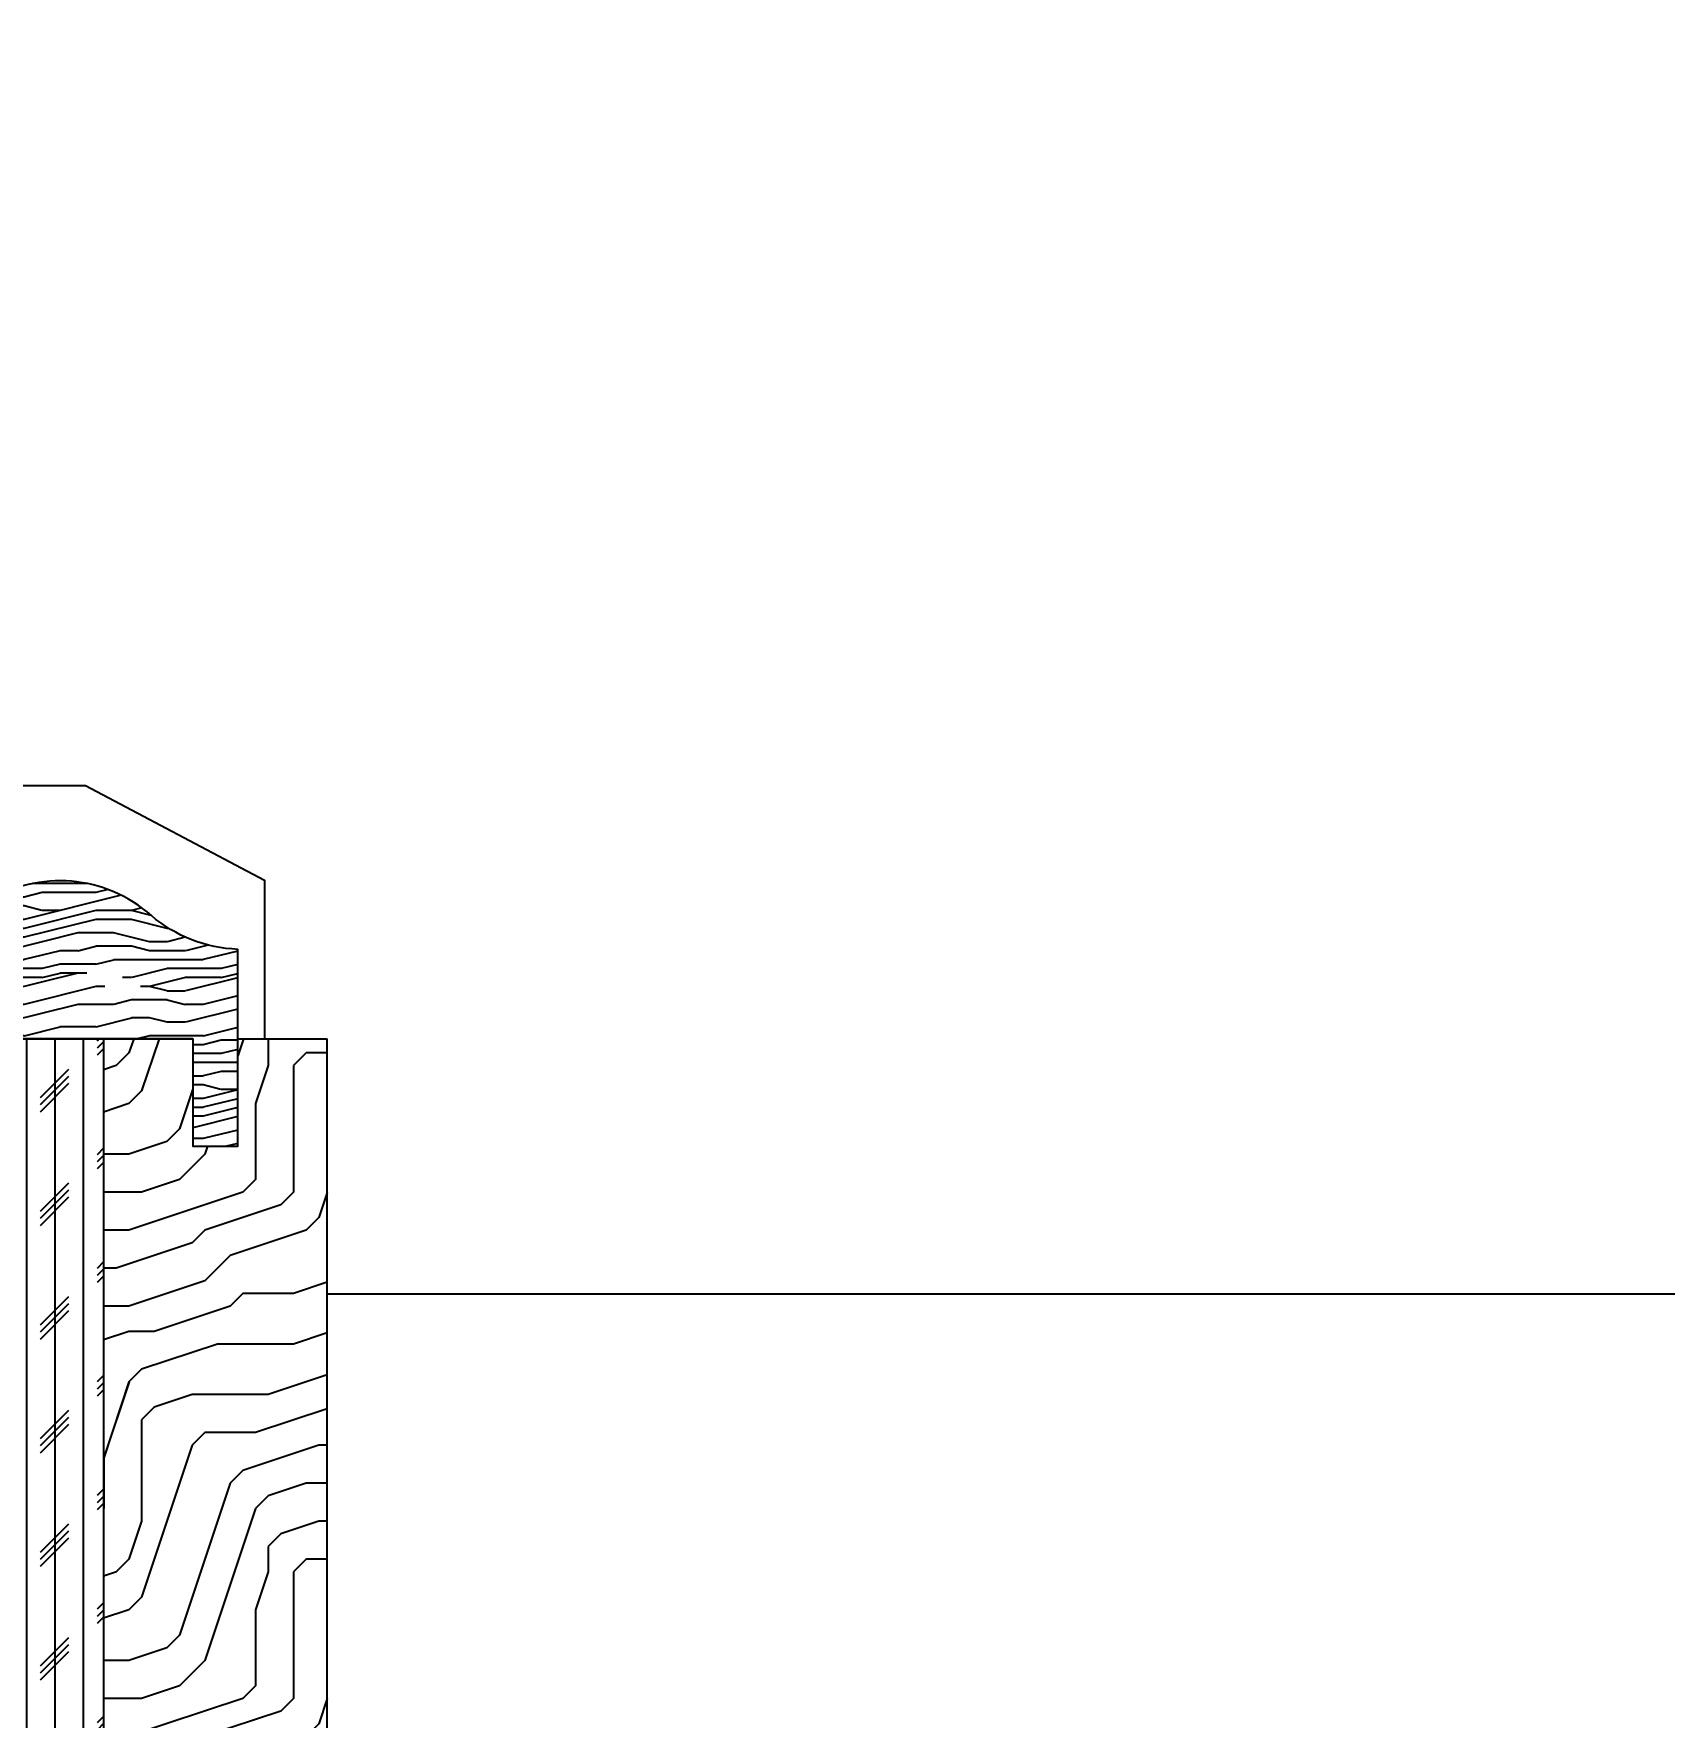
# Model space of a CAD drawing. Header units: millimetres. Extents: x 51249 to 2766742, y -599687 to -1280.
# Drawn here: x 70122.9 to 70305.1, y -122595.7 to -122407.6 of the extents above; entities that cross this region are included whole.
import ezdxf

# ---------------------------------------------------------------- set-up
doc = ezdxf.new("R2010")
doc.units = ezdxf.units.MM
doc.header["$LTSCALE"] = 10
doc.header["$PDMODE"] = 3
for name, color, linetype in [('2-NORM', 3, 'Continuous'), ('D-Detail(节点图层)', 134, 'Continuous'), ('E-立面填充', 250, 'Continuous'), ('F-地坪填充', 250, 'Continuous'), ('PM-FURN', 7, 'Continuous'), ('PM-FURN-M', 3, 'Continuous'), ('PM-WALL', 2, 'Continuous'), ('完成面-石材', 55, 'Continuous')]:
    doc.layers.add(name, color=color, linetype=linetype)
doc.styles.add('DIM', font='SimSun.ttf', dxfattribs={"width": 0.7})
doc.dimstyles.new('25', dxfattribs={"dimscale": 25, "dimtxt": 2, "dimasz": 1, "dimexe": 1, "dimexo": 1, "dimgap": 0.5, "dimtad": 1, "dimdec": 0, "dimzin": 0, "dimdsep": 46, "dimtxsty": 'DIM', "dimblk": 'ARCHTICK', "dimcen": 0, "dimclrd": 5, "dimclre": 5, "dimclrt": 35, "dimadec": 0, "dimazin": 0, "dimtfac": 0.5, "dimtdec": 0, "dimtix": 1, "dimtmove": 2, "dimatfit": 2, "dimldrblk": 'A', "dimfxl": 0, "dimtolj": 1, "dimtzin": 0, "dimlwd": -1, "dimlwe": -1, "dimarcsym": 0})

# ---------------------------------------------------------------- blocks, each defined once
blk = doc.blocks.new('A$C519861BE')
at = {"layer": 'E-立面填充', "ltscale": 0.15}
h = blk.add_hatch(dxfattribs=at)
h.set_pattern_fill('PANEL', color=256, scale=20, style=0, pattern_type=2)
h.set_pattern_definition([(180, (-124288.1766088568, -14776.05702248617), (0, 20), [4, -6, 2, -8]), (180, (-124302.1766088568, -14775.55702248617), (0, 20), [4, -16]), (180, (-124300.1766088568, -14774.55702248617), (0, 20), [2, -18]), (180, (-124289.1766088568, -14774.05702248617), (0, 20), [1, -14, 1, -4]), (180, (-124296.1766088568, -14773.05702248617), (0, 20), [4, -6, 1, -9]), (180, (-124291.1766088568, -14772.55702248617), (0, 20), [3, -17]), (180, (-124296.1766088568, -14772.05702248617), (0, 20), [6, -14]), (180, (-124290.1766088568, -14771.55702248617), (0, 20), [4, -16]), (180, (-124298.1766088568, -14771.05702248617), (0, 20), [10, -10]), (180, (-124292.1766088568, -14770.05702248617), (0, 20), [2, -6, 4, -8]), (180, (-124306.1766088568, -14769.55702248617), (0, 20), [4, -16]), (180, (-124302.1766088568, -14769.05702248617), (0, 20), [2, -18]), (180, (-124298.1766088568, -14768.55702248617), (0, 20), [2, -18]), (180, (-124288.1766088568, -14768.05702248617), (0, 20), [4, -16]), (180, (-124298.1766088568, -14767.55702248617), (0, 20), [4, -16]), (180, (-124298.1766088568, -14766.55702248617), (0, 20), [4, -4, 4, -8]), (180, (-124294.1766088568, -14765.55702248617), (0, 20), [2, -10, 4, -4]), (180, (-124298.1766088568, -14765.05702248617), (0, 20), [6, -14]), (180, (-124298.1766088568, -14764.05702248617), (0, 20), [4, -16]), (180, (-124290.1766088568, -14763.55702248617), (0, 20), [6, -8, 2, -4]), (180, (-124290.1766088568, -14762.55702248617), (0, 20), [10, -10]), (180, (-124302.1766088568, -14762.05702248617), (0, 20), [2, -18]), (180, (-124296.1766088568, -14761.55702248617), (0, 20), [4, -16]), (180, (-124292.1766088568, -14761.05702248617), (0, 20), [2, -8, 2, -8]), (180, (-124290.1766088568, -14760.55702248617), (0, 20), [2, -6, 4, -8]), (180, (-124294.1766088568, -14760.05702248617), (0, 20), [2, -10, 2, -6]), (180, (-124298.1766088568, -14759.55702248617), (0, 20), [6, -14]), (180, (-124290.1766088568, -14758.55702248617), (0, 20), [4, -16]), (180, (-124300.1766088568, -14758.05702248617), (0, 20), [2, -18]), (180, (-124304.1766088568, -14757.55702248617), (0, 20), [2, -18]), (165.96375653, (-124302.1766088568, -14774.55702248617), (-19.99999999942926, -7.31418259292127e-10), [2.06, -80.40211052000001]), (165.96375653, (-124304.1766088568, -14770.05702248617), (-19.99999999942926, -7.31418259292127e-10), [2.06, -80.40211052000001]), (165.96375653, (-124302.1766088568, -14758.05702248617), (-19.99999999942926, -7.31418259292127e-10), [2.06, -80.40211052000001]), (165.96375653, (-124296.1766088568, -14765.55702248617), (-19.99999999942926, -7.31418259292127e-10), [2.06, -80.40211052000001]), (165.96375653, (-124300.1766088568, -14762.55702248617), (-19.99999999942926, -7.31418259292127e-10), [2.06, -80.40211052000001]), (165.96375653, (-124302.1766088568, -14764.05702248617), (-19.99999999942926, -7.31418259292127e-10), [2.06, -80.40211052000001]), (165.96375653, (-124292.1766088568, -14760.55702248617), (-19.99999999942926, -7.31418259292127e-10), [2.06, -80.40211052000001]), (165.96375653, (-124300.1766088568, -14761.55702248617), (-19.99999999942926, -7.31418259292127e-10), [2.06, -80.40211052000001]), (165.96375653, (-124304.1766088568, -14769.05702248617), (-19.99999999942926, -7.31418259292127e-10), [4.12, -78.34211052]), (165.96375653, (-124302.1766088568, -14767.55702248617), (-19.99999999942926, -7.31418259292127e-10), [4.12, -78.34211052]), (165.96375653, (-124302.1766088568, -14766.55702248617), (-19.99999999942926, -7.31418259292127e-10), [4.12, -78.34211052]), (14.03624346999998, (-124296.1766088568, -14773.05702248617), (19.99999999942926, -7.314249206302748e-10), [2.06, -4.12, 2.06, -74.22211052]), (14.03624346999998, (-124292.1766088568, -14770.05702248617), (19.99999999942926, -7.314249206302748e-10), [2.06, -80.40211052000001]), (14.03624346999998, (-124292.1766088568, -14761.05702248617), (19.99999999942926, -7.314249206302748e-10), [4.12, -78.34211052]), (345.9637565300001, (-124302.1766088568, -14775.55702248617), (19.99999999942926, 7.314204797381763e-10), [2.06, -80.40211052000001]), (194.03624347, (-124306.1766088568, -14775.55702248617), (-19.99999999942926, 7.314132632885162e-10), [2.06, -80.40211052]), (194.03624347, (-124300.1766088568, -14768.55702248617), (-19.99999999942926, 7.314132632885162e-10), [2.06, -80.40211052]), (194.03624347, (-124304.1766088568, -14765.05702248617), (-19.99999999942926, 7.314132632885162e-10), [2.06, -80.40211052]), (194.03624347, (-124296.1766088568, -14763.55702248617), (-19.99999999942926, 7.314132632885162e-10), [2.06, -80.40211052]), (194.03624347, (-124294.1766088568, -14761.05702248617), (-19.99999999942926, 7.314132632885162e-10), [2.06, -80.40211052]), (194.03624347, (-124296.1766088568, -14760.05702248617), (-19.99999999942926, 7.314132632885162e-10), [2.06, -80.40211052]), (194.03624347, (-124296.1766088568, -14763.55702248617), (-19.99999999942926, 7.314132632885162e-10), [2.06, -80.40211052]), (194.03624347, (-124302.1766088568, -14760.55702248617), (-19.99999999942926, 7.314132632885162e-10), [8.239999999999998, -74.22211051999999]), (194.03624347, (-124290.1766088568, -14774.05702248617), (-19.99999999942926, 7.314132632885162e-10), [8.239999999999998, -74.22211051999999]), (194.03624347, (-124292.1766088568, -14772.55702248617), (-19.99999999942926, 7.314132632885162e-10), [8.239999999999998, -74.22211051999999]), (194.03624347, (-124294.1766088568, -14771.55702248617), (-19.99999999942926, 7.314132632885162e-10), [2.06, -4.119999999999999, 4.119999999999999, -72.16211051999998]), (194.03624347, (-124294.1766088568, -14770.05702248617), (-19.99999999942926, 7.314132632885162e-10), [4.119999999999999, -4.119999999999999, 4.119999999999999, -70.10211052]), (194.03624347, (-124292.1766088568, -14768.05702248617), (-19.99999999942926, 7.314132632885162e-10), [8.239999999999998, -74.22211051999999]), (194.03624347, (-124290.1766088568, -14766.55702248617), (-19.99999999942926, 7.314132632885162e-10), [8.239999999999998, -74.22211051999999]), (194.03624347, (-124290.1766088568, -14765.55702248617), (-19.99999999942926, 7.314132632885162e-10), [8.239999999999998, -74.22211051999999]), (194.03624347, (-124304.1766088568, -14759.55702248617), (-19.99999999942926, 7.314132632885162e-10), [2.06, -80.40211052]), (194.03623247, (-124306.1766088568, -14757.55702248617), (-19.99999999942889, 3.840455773951312e-06), [4.119999999999999, -78.34211051999999]), (194.03623247, (-124294.1766088568, -14758.55702248617), (-19.99999999942889, 3.840455773951312e-06), [4.119999999999999, -78.34211051999999]), (194.03624247, (-124292.1766088568, -14776.05702248617), (-19.99999999942926, 3.497972739241462e-07), [8.24, -74.22211052]), (194.03624247, (-124304.1766088568, -14762.05702248617), (-19.99999999942926, 3.497972739241462e-07), [6.18, -76.28211052]), (194.03624247, (-124306.1766088568, -14763.55702248617), (-19.99999999942926, 3.497972739241462e-07), [12.36, -70.10211052000001])])
edge = h.paths.add_edge_path()
edge.add_line((65.00012396427337, 12.00005212318501), (65.00012396425882, 1.134823833126575e-05))
edge.add_line((65.00012396425882, 1.134823833126575e-05), (70.0001239642661, 1.134825288318098e-05))
edge.add_line((70.0001239642661, 1.134825288318098e-05), (70.0001239642661, 22.00001134825288))
edge.add_arc((70.6307344040979, 37.84156273663393), 15.85409789037431, 229.6012928444592, 267.7204095054086, ccw=False)
edge.add_arc((50.1427861688353, 14.29910147476767), 15.35689700947812, 48.31503785454058, 122.0208850000678)
edge.add_line((42.00012396426609, 27.31952151338919), (42.00012396426609, 30.65285484617925))
edge.add_arc((24.22247941760725, -3.38993645865412), 38.40515962018707, 62.42577666653351, 103.3826811912985)
edge.add_line((15.33345729763823, 33.97236501224688), (12.00012396435341, 33.97236501224688))
edge.add_line((12.00012396435341, 33.97236501224688), (12.00012396435341, 37.30569834526978))
edge.add_line((12.00012396435341, 37.30569834526978), (-5.016139766667038e-06, 37.30569834526978))
edge.add_line((-5.016139766667038e-06, 37.30569834526978), (-5.016139766667038e-06, 12.0003681363014))
edge.add_line((-5.016139766667038e-06, 12.0003681363014), (62.00012396426609, 12.00005212318501))
edge.add_line((62.00012396426609, 12.00005212318501), (62.00012396425882, 12.00006670838047))
edge.add_line((62.00012396425882, 12.00006670838047), (65.00012396427337, 12.00005212318501))
at = {"color": 2}
blk.add_lwpolyline([(70.0001239642661, 12.00028252750053), (70.0001239642661, 22.00001134825288, -0.1678769547763078), (60.35565048181888, 25.76782800757792, 0.3331687562012394), (42.00012396426609, 27.31952151338919), (42.00012396426609, 30.65285484617925, 0.1806352758183589), (15.33345729763823, 33.97236501224688), (12.00012396435341, 33.97236501224688), (12.00012396435341, 37.30569834526978), (-5.016139766667038e-06, 37.30569834526978), (-5.016139766667038e-06, 12.0003681363014), (65.0001239642661, 12.00005212318501), (65.0001239642661, 1.134825288318098e-05), (70.0001239642661, 1.134825288318098e-05), (70.0001239642661, 12.00001134825288), (70.0001239642661, 22.00001134825288)], format="xyb", dxfattribs=at)
at = {"layer": 'PM-FURN', "color": 8}
blk.add_lwpolyline([(-5.016139766667038e-06, 37.30569834526978), (1.027475809678435e-05, 40.30569834526978), (53.00012396426609, 40.30569834526978), (73.0001239642661, 29.7422784758528), (73.0001239642661, 12.00005212318501)], dxfattribs=at)
at = {"layer": '完成面-石材'}
blk.add_lwpolyline([(65.0001239642661, 12.00005212318501), (-5.016139766667038e-06, 12.0003681363014)], dxfattribs=at)
blk = doc.blocks.new('_ArchTick')
at = {"color": 0, "linetype": 'ByBlock', "const_width": 0.15}
blk.add_lwpolyline([(-0.5, -0.5), (0.5, 0.5)], dxfattribs=at)
blk = doc.blocks.new('*D1063')
at = {"layer": 'D-Detail(节点图层)', "color": 5, "ltscale": 0.15}
for p, q in [((2766616.974142889, -121582.0585810632), (2766741.974142889, -121582.0585810632)), ((2766716.974142889, -121582.0585810632), (2766716.974142889, -599673.1338235259)), ((2766698.328192886, -599673.1338235259), (2766741.974142889, -599673.1338235259))]:
    blk.add_line(p, q, dxfattribs=at)
at = {"layer": 'Defpoints', "color": 0, "ltscale": 0.15}
for p in [(55453.76478300948, -121582.0585810625), (2766673.328192886, -599673.1338235259), (2766716.974142889, -599673.1338235259)]:
    blk.add_point(p, dxfattribs=at)
at = {"layer": 'D-Detail(节点图层)', "color": 5, "ltscale": 0.15, "xscale": 25, "yscale": 25, "zscale": 25}
for p, rotation in [((2766716.974142889, -121582.0585810632), 90), ((2766716.974142889, -599673.1338235259), 270)]:
    blk.add_blockref('_ArchTick', p, dxfattribs=dict(at, rotation=rotation))
at = {"layer": 'D-Detail(节点图层)', "color": 35, "ltscale": 0.15, "insert": (2766679.474142889, -360627.5962022941), "char_height": 50, "attachment_point": 5, "rotation": 90, "style": 'DIM'}
blk.add_mtext('\\A1;478091', dxfattribs=at)
blk = doc.blocks.new('A')
for p, q in [((-1.435067392276324, 1.147654099946521), (-1.089590771724033, 1.437450103912852)), ((-1.089590771724033, 1.437450103912852), (0, 0)), ((-1.435067392276324, 1.147654099946521), (-0.3688396396728422, 0)), ((-0.3688396396728422, 3.637978807091713e-12), (-2.127066897330224, 0)), ((-1.435067392276324, -1.147654099946521), (-0.3688396396728422, 0)), ((-1.089590771724033, -1.437450103912852), (0, 0)), ((-1.435067392276324, -1.147654099946521), (-1.089590771724033, -1.437450103912852))]:
    blk.add_line(p, q)
for points in [[(-1.435067392276324, 1.147654099946521), (-1.089590771724033, 1.437450103912852), (-0.3688396396728422, 0), (0, 0)], [(-1.435067392276324, -1.147654099946521), (-1.089590771724033, -1.437450103912852), (-0.3688396396728422, 0), (0, 0)]]:
    blk.add_solid(points)

msp = doc.modelspace()

# ---------------------------------------------------------------- hatches: boundary and pattern name
at = {"ltscale": 2}
h = msp.add_hatch(dxfattribs=at)
h.set_pattern_fill('CORK', color=8, angle=90, style=0)
h.set_pattern_definition([(90, (273433.2550380189, -187734.6683959666), (-3.174999999999999, 2e-16), []), (225, (273434.8425380189, -187733.0808959666), (6.350002742818305, -6.350002742818306), [4.490130000000001, -4.490130000000001]), (225, (273434.8425380189, -187732.2871459667), (6.350002742818305, -6.350002742818306), [4.490130000000001, -4.490130000000001]), (225, (273434.8425380189, -187731.4933959667), (6.350002742818305, -6.350002742818306), [4.490130000000001, -4.490130000000001])])
h.paths.add_polyline_path([(70130.69516035415, -122519.8873045025), (70127.14960988566, -122519.8873045025), (70118.19515987422, -122519.888230712), (70118.19496059568, -122679.8862788918), (70130.69496059576, -122679.8862788918)])
at = {"layer": '2-NORM'}
h = msp.add_hatch(dxfattribs=at)
h.set_pattern_fill('木纹01', color=251, scale=10, angle=225, style=0)
h.set_pattern_definition([(225, (70108.06754359779, -122702.5137445071), (-1.06581410364015e-14, -56.5685424949238), [2, -38]), (225, (70130.69496059576, -122685.5431817587), (-1.06581410364015e-14, -56.5685424949238), [4, -36]), (225, (70113.72439784728, -122705.3421716319), (-1.06581410364015e-14, -56.5685424949238), [2, -38]), (225, (70133.5233877205, -122691.2000360081), (-1.06581410364015e-14, -56.5685424949238), [2, -38]), (225, (70117.9670385344, -122709.584812319), (-1.06581410364015e-14, -56.5685424949238), [2, -38]), (225, (70134.93760128289, -122695.4426766953), (-1.06581410364015e-14, -56.5685424949238), [2, -38]), (225, (70120.79546565915, -122712.4132394437), (-1.06581410364015e-14, -56.5685424949238), [2, -38]), (225, (70139.18024197, -122699.6853173824), (-1.06581410364015e-14, -56.5685424949238), [2, -22, 2, -14]), (225, (70142.00866909475, -122702.5137445071), (-1.06581410364015e-14, -56.5685424949238), [4, -20, 2, -14]), (225, (70147.66552334424, -122705.3421716319), (-1.06581410364015e-14, -56.5685424949238), [2, -6, 2, -16, 2, -12]), (225, (70151.90816403137, -122706.7563851942), (-1.06581410364015e-14, -56.5685424949238), [2, -8, 4, -26]), (225, (70134.93760128289, -122726.5553750675), (-1.06581410364015e-14, -56.5685424949238), [2, -38]), (225, (70154.7365911561, -122709.584812319), (-1.06581410364015e-14, -56.5685424949238), [2, -10, 2, -26]), (270, (70130.69496059576, -122679.8863275092), (28.284271248, -28.28427124800001), [5.65684, -50.91170248]), (270, (70106.65333003542, -122703.9279580695), (28.284271248, -28.28427124800001), [11.313708, -45.25483448]), (270, (70120.79546565915, -122718.0700936932), (28.284271248, -28.28427124800001), [2.8284, -53.74014248]), (270, (70147.66552334424, -122696.8568902576), (28.284271248, -28.28427124800001), [8.485280000000001, -48.08326248]), (270, (70123.6238927839, -122720.898520818), (28.284271248, -28.28427124800001), [14.142136, -42.42640648]), (270, (70127.86653347102, -122725.1411615051), (28.284271248, -28.28427124800001), [8.485280000000001, -48.08326248]), (180, (70136.35181484526, -122722.3127343803), (-28.28427124800002, -28.28427124799999), [2.8284, -53.74014248]), (180, (70123.6238927839, -122689.7858224458), (-28.28427124800002, -28.28427124799999), [5.65684, -50.91170248]), (180, (70133.5233877205, -122702.5137445071), (-28.28427124800002, -28.28427124799999), [5.65684, -50.91170248]), (180, (70119.38125209678, -122705.3421716319), (-28.28427124800002, -28.28427124799999), [5.65684, -50.91170248]), (180, (70132.10917415813, -122715.2416665685), (-28.28427124800002, -28.28427124799999), [5.65684, -50.91170248]), (180, (70133.5233877205, -122719.4843072556), (-28.28427124800002, -28.28427124799999), [8.485280000000001, -48.08326248]), (180, (70123.6238927839, -122695.4426766953), (-28.28427124800002, -28.28427124799999), [8.485280000000001, -48.08326248]), (180, (70120.79546565915, -122701.0995309448), (-28.28427124800002, -28.28427124799999), [8.485280000000001, -48.08326248]), (180, (70134.93760128289, -122706.7563851942), (-28.28427124800002, -28.28427124799999), [8.485280000000001, -48.08326248]), (180, (70133.5233877205, -122710.9990258814), (-28.28427124800002, -28.28427124799999), [8.485280000000001, -48.08326248]), (251.5650512, (70134.93760128289, -122686.957395321), (-28.28427123614904, -28.28427125878009), [4.4721356, -84.97058320000001]), (251.5650512, (70112.31018428491, -122706.7563851942), (-28.28427123614904, -28.28427125878009), [17.888544, -71.55417508]), (251.5650512, (70116.55282497204, -122710.9990258814), (-28.28427123614904, -28.28427125878009), [17.888544, -71.55417508]), (251.5650512, (70119.38125209678, -122713.8274530061), (-28.28427123614904, -28.28427125878009), [17.88856, -26.8, 8.9444, -35.80975908]), (251.5650512, (70120.79546565915, -122720.898520818), (-28.28427123614904, -28.28427125878009), [4.4721356, -84.97058320000001]), (251.5650512, (70156.15080471848, -122705.3421716319), (-28.28427123614904, -28.28427125878009), [4.4721356, -84.97058320000001]), (251.5650512, (70133.5233877205, -122727.9695886298), (-28.28427123614904, -28.28427125878009), [8.944271999999998, -80.49844708]), (198.4349487999999, (70115.13861140965, -122695.4426766953), (-28.28427125878012, -28.28427123614901), [8.944271999999998, -80.49844708]), (198.4349487999999, (70132.10917415813, -122692.6142495705), (-28.28427125878012, -28.28427123614901), [8.944271999999998, -80.49844708]), (198.4349487999999, (70127.86653347102, -122688.3716088834), (-28.28427125878012, -28.28427123614901), [4.4721356, -84.97044707999999]), (198.4349487999999, (70133.5233877205, -122696.8568902576), (-28.28427125878012, -28.28427123614901), [13.416408, -76.02631108]), (198.4349487999999, (70127.86653347102, -122702.5137445071), (-28.28427125878012, -28.28427123614901), [8.944271999999998, -80.49844708]), (198.4349487999999, (70126.45231990864, -122706.7563851942), (-28.28427125878012, -28.28427123614901), [8.944271999999998, -80.49844708]), (198.4349487999999, (70137.76602840763, -122701.0995309448), (-28.28427125878012, -28.28427123614901), [4.4721356, -84.97044707999999]), (198.4349487999999, (70139.18024197, -122705.3421716319), (-28.28427125878012, -28.28427123614901), [4.4721356, -84.97044707999999]), (198.4349487999999, (70133.5233877205, -122722.3127343803), (-28.28427125878012, -28.28427123614901), [4.4721356, -84.97044707999999]), (198.4349487999999, (70125.03810634627, -122710.9990258814), (-28.28427125878012, -28.28427123614901), [4.4721356, -84.97044707999999]), (198.4349487999999, (70146.25130978187, -122706.7563851942), (-28.28427125878012, -28.28427123614901), [13.416408, -76.02631108]), (198.4349487999999, (70150.49395046898, -122708.1705987566), (-28.28427125878012, -28.28427123614901), [8.944271999999998, -80.49844708]), (198.4349487999999, (70126.45231990864, -122715.2416665685), (-28.28427125878012, -28.28427123614901), [4.472, -40.248, 4.472, -40.25071908]), (198.4349487999999, (70140.59445553238, -122712.4132394437), (-28.28427125878012, -28.28427123614901), [8.944271999999998, -80.49844708]), (198.4349487999999, (70142.00866909475, -122716.6558801309), (-28.28427125878012, -28.28427123614901), [8.944271999999998, -80.49844708]), (198.4349487999999, (70153.32237759374, -122710.9990258814), (-28.28427125878012, -28.28427123614901), [8.944271999999998, -80.49844708]), (198.4349487999999, (70144.83709621949, -122719.4843072556), (-28.28427125878012, -28.28427123614901), [8.944271999999998, -80.49844708])])
h.paths.add_polyline_path([(70155.69794623127, -122519.8883429705), (70145.69794623155, -122519.8883429705), (70145.69794623155, -122531.8883808904), (70140.69794623155, -122531.8883808904), (70140.69794623155, -122519.8883401155), (70130.69496059576, -122519.8882914837), (70130.69496059576, -122679.8863275092), (70140.69794623155, -122679.8862788773), (70140.69794623155, -122667.8862381024), (70145.69794623155, -122667.8862381024), (70145.69794623155, -122679.8862788773), (70155.69794623127, -122679.8862788773), (70155.69794623127, -122652.3534848819), (70155.69791505474, -122652.3534848819), (70155.6979150546, -122602.371136966)])

# ---------------------------------------------------------------- linework, layer by layer
at = {"layer": 'F-地坪填充', "ltscale": 0.15}
msp.add_line((71233.79827480382, -122548.4211369661, -8.749552982633378e-09), (70155.69794623116, -122548.4211369661, -8.749552982633378e-09), dxfattribs=at)
at = {"layer": 'PM-FURN-M', "color": 3}
msp.add_line((70130.69496059576, -122519.8882914837, -1.497917040336655e-09), (70130.69496059576, -122679.8862788918), dxfattribs=at)
at = {"layer": 'PM-WALL', "color": 2}
for p in [(70145.69794623156, -122519.8883429705), (70155.69794623127, -122679.8862788774)]:
    msp.add_line(p, (70155.69794623127, -122519.8883429705), dxfattribs=at)

# ---------------------------------------------------------------- block references
at = {"color": 1, "ltscale": 0.15}
msp.add_blockref('A$C519861BE', (70075.69782226729, -122531.8883922387), dxfattribs=at)

# ---------------------------------------------------------------- dimensions: what is measured, and where the dimension line sits
at = {"layer": 'D-Detail(节点图层)', "color": 251, "ltscale": 0.15}
dim = msp.add_linear_dim(base=(2766716.974142889, -599673.1338235259), p1=(55453.76478300948, -121582.0585810625), p2=(2766673.328192886, -599673.1338235259), angle=90, dimstyle='25', dxfattribs=at)
dim.commit()
dim.dimension.update_dxf_attribs({"geometry": '*D1063', "text_midpoint": (2766679.474142889, -360627.5962022941)})

doc.saveas('drawing.dxf')
